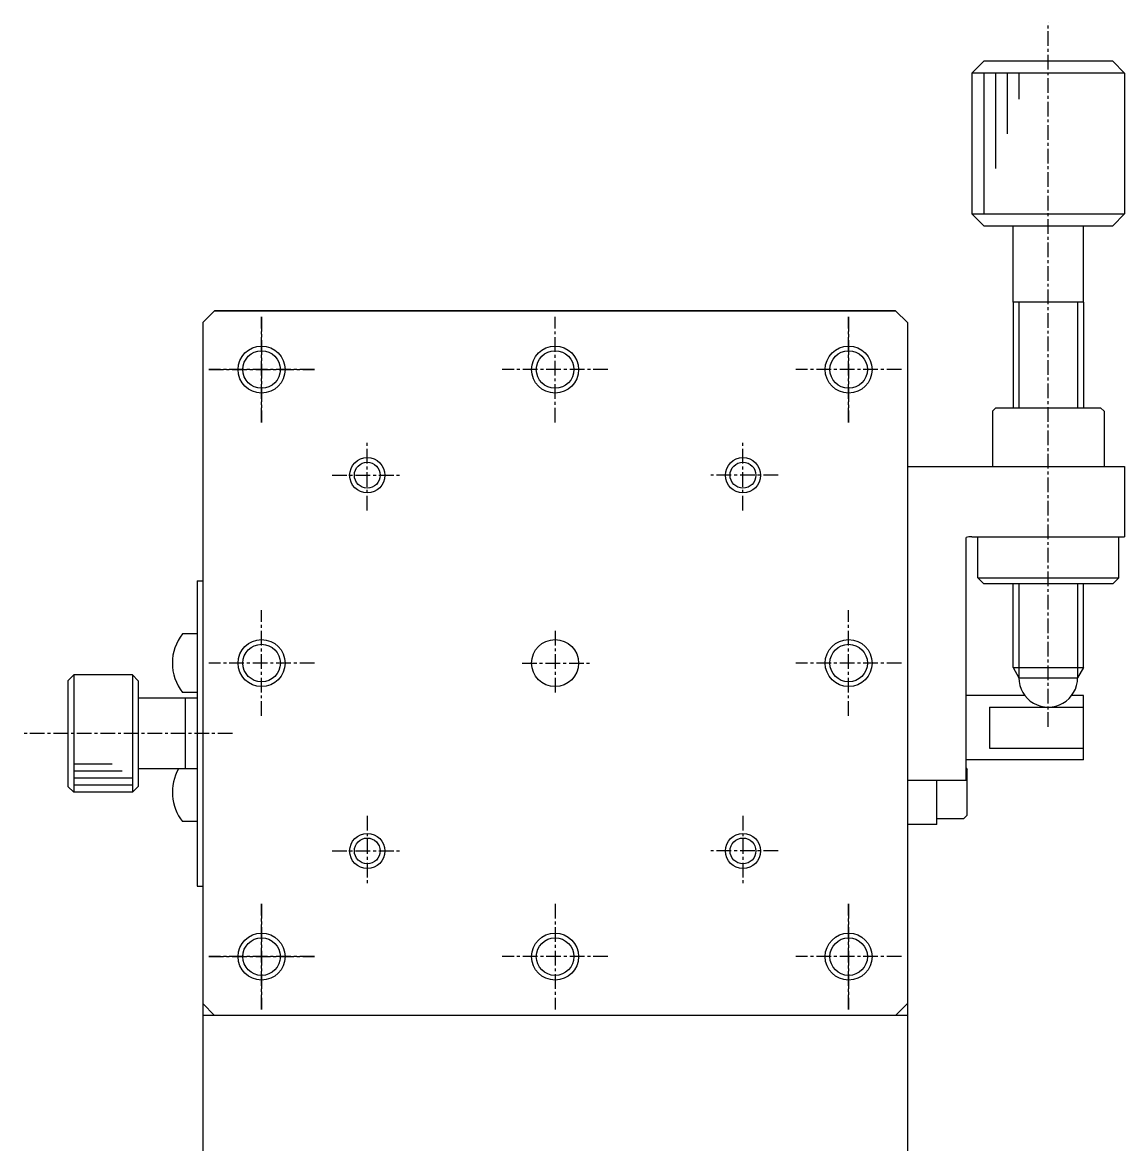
# Model space of a CAD drawing. Extents: x 431 to 680, y 131 to 323.
# Drawn here: x 430.7 to 524.6, y 226.9 to 322.5 of the extents above; entities that cross this region are included whole.
import ezdxf

# ---------------------------------------------------------------- set-up
doc = ezdxf.new("R2010")
doc.units = 0
doc.linetypes.add('CENTER', pattern=[2, 1.25, -0.25, 0.25, -0.25])
doc.layers.get('0').update_dxf_attribs({"linetype": 'CONTINUOUS'})
doc.layers.add('CENTER', color=1, linetype='CENTER')

msp = doc.modelspace()

# ---------------------------------------------------------------- linework, layer by layer
at = {"color": 7, "linetype": 'CONTINUOUS'}
for p, q in [((512.558, 319.197), (511.558, 318.197)), ((523.558, 319.197), (512.558, 319.197)), ((523.558, 319.197), (524.558, 318.197)), ((524.558, 318.197), (511.558, 318.197)), ((511.558, 318.197), (511.558, 306.197)), ((524.558, 318.197), (524.558, 306.197)), ((512.558, 305.197), (511.558, 306.197)), ((511.558, 306.197), (524.558, 306.197)), ((523.558, 305.197), (524.558, 306.197)), ((512.558, 305.197), (523.558, 305.197)), ((515.058, 298.697), (515.058, 305.197)), ((521.058, 298.697), (521.058, 305.197)), ((515.058, 298.697), (515.058, 289.697)), ((521.058, 298.697), (515.058, 298.697)), ((521.058, 298.697), (521.058, 289.697)), ((447.058, 297.947), (446.058, 296.947)), ((446.058, 296.947), (447.058, 297.947)), ((447.058, 297.947), (505.058, 297.947)), ((505.058, 297.947), (447.058, 297.947)), ((505.058, 297.947), (506.058, 296.947)), ((505.058, 297.947), (506.058, 296.947)), ((446.058, 296.947), (446.058, 238.947)), ((446.058, 296.947), (446.058, 213.947)), ((506.058, 296.947), (506.058, 238.947)), ((506.058, 296.947), (506.058, 213.947)), ((513.608, 289.697), (513.308, 289.397)), ((513.608, 289.697), (522.508, 289.697)), ((522.508, 289.697), (522.808, 289.397)), ((513.308, 289.397), (513.308, 284.697)), ((522.808, 289.397), (522.808, 284.697)), ((506.058, 284.697), (524.558, 284.697)), ((524.558, 284.697), (524.558, 278.697)), ((511.058, 257.947), (511.058, 278.656)), ((511.558, 278.697), (524.558, 278.697)), ((512.058, 275.197), (512.058, 278.697)), ((524.058, 275.197), (524.058, 278.697)), ((445.558, 274.947), (445.558, 248.947)), ((445.558, 274.947), (446.058, 274.947)), ((512.558, 274.697), (512.058, 275.197)), ((512.058, 275.197), (524.058, 275.197)), ((523.558, 274.697), (512.558, 274.697)), ((515.058, 267.564), (515.058, 274.697)), ((521.058, 267.564), (521.058, 274.697)), ((523.558, 274.697), (524.058, 275.197)), ((445.558, 270.447), (444.335, 270.447)), ((434.558, 266.447), (435.058, 266.947)), ((435.058, 266.947), (435.058, 256.947)), ((440.058, 266.947), (435.058, 266.947)), ((440.058, 266.947), (440.058, 256.947)), ((440.058, 266.947), (440.558, 266.447)), ((515.058, 267.564), (515.558, 266.697)), ((515.058, 267.564), (521.058, 267.564)), ((515.558, 266.697), (520.558, 266.697)), ((521.058, 267.564), (520.558, 266.697)), ((434.558, 266.447), (434.558, 257.447)), ((440.558, 266.447), (440.558, 257.447)), ((445.558, 264.947), (440.558, 264.947)), ((445.558, 265.447), (444.335, 265.447)), ((444.558, 264.947), (444.558, 258.947)), ((516.058, 265.197), (511.058, 265.197)), ((521.058, 265.197), (520.058, 265.197)), ((521.058, 259.697), (521.058, 265.197)), ((513.058, 264.197), (513.058, 260.697)), ((513.058, 264.197), (521.058, 264.197)), ((513.058, 260.697), (521.058, 260.697)), ((521.058, 259.697), (511.058, 259.697)), ((511.058, 258.997), (511.158, 258.897)), ((445.558, 258.947), (440.558, 258.947)), ((511.158, 254.997), (511.158, 258.897)), ((435.058, 256.947), (434.558, 257.447)), ((440.558, 257.447), (440.058, 256.947)), ((511.058, 257.947), (506.058, 257.947)), ((508.558, 254.197), (508.558, 257.947)), ((440.058, 256.947), (435.058, 256.947)), ((445.558, 254.447), (444.335, 254.447)), ((508.558, 254.697), (510.858, 254.697)), ((511.158, 254.997), (510.858, 254.697)), ((508.558, 254.197), (506.058, 254.197)), ((445.558, 248.947), (446.058, 248.947)), ((446.058, 238.947), (447.058, 237.947)), ((505.058, 237.947), (506.058, 238.947)), ((506.058, 237.947), (446.058, 237.947)), ((505.058, 237.947), (447.058, 237.947))]:
    msp.add_line(p, q, dxfattribs=at)
at = {"color": 3, "linetype": 'CONTINUOUS'}
for p, q in [((512.558, 318.197), (512.558, 306.197)), ((513.558, 318.197), (513.558, 310.081)), ((514.558, 318.197), (514.558, 313.027)), ((515.558, 318.197), (515.558, 315.963)), ((515.558, 298.697), (515.558, 289.697)), ((520.558, 298.697), (520.558, 289.697)), ((515.558, 274.697), (515.558, 266.697)), ((520.558, 274.697), (520.558, 266.697)), ((438.324, 259.347), (435.058, 259.347)), ((439.194, 258.747), (435.058, 258.747)), ((440.058, 258.147), (435.058, 258.147)), ((440.058, 257.547), (435.058, 257.547))]:
    msp.add_line(p, q, dxfattribs=at)
at = {"color": 1, "linetype": 'CENTER'}
msp.add_line((476.058, 270.701), (476.058, 265.296), dxfattribs=at)
at = {"color": 3, "linetype": 'CONTINUOUS'}
for centre, radius in [((451.058, 292.947), 2), ((476.058, 292.947), 2), ((501.058, 292.947), 2), ((460.058, 283.947), 1.5), ((492.058, 283.947), 1.5), ((451.058, 267.947), 2), ((501.058, 267.947), 2), ((501.058, 267.947), 1.6), ((460.058, 251.947), 1.5), ((492.058, 251.947), 1.5), ((451.058, 242.947), 2), ((476.058, 242.947), 2), ((501.058, 242.947), 2), ((501.058, 242.947), 1.6)]:
    msp.add_circle(centre, radius, dxfattribs=at)
at = {"color": 7, "linetype": 'CONTINUOUS'}
for centre, radius in [((451.058, 292.947), 1.6), ((476.058, 292.947), 1.6), ((501.058, 292.947), 1.6), ((460.058, 283.947), 1.1), ((492.058, 283.947), 1.1), ((451.058, 267.947), 1.6), ((476.058, 267.947), 2), ((460.058, 251.947), 1.1), ((492.058, 251.947), 1.1), ((451.058, 242.947), 1.6), ((476.058, 242.947), 1.6)]:
    msp.add_circle(centre, radius, dxfattribs=at)
for centre, radius, start, end in [((511.558, 275.697), 3, 90, 99.59407), ((447.458, 267.947), 4, 141.31781, 218.68219), ((518.058, 266.697), 2.5, 179.99998, 0), ((447.458, 256.947), 4, 149.99998, 218.68219)]:
    msp.add_arc(centre, radius, start, end, dxfattribs=at)
at = {"layer": 'CENTER', "color": 1, "linetype": 'CENTER'}
for p, q in [((518.058, 262.505), (518.058, 322.508)), ((451.058, 288.447), (451.058, 297.447)), ((451.058, 297.447), (451.058, 288.447)), ((476.058, 288.447), (476.058, 297.447)), ((501.058, 288.447), (501.058, 297.447)), ((501.058, 297.447), (501.058, 288.447)), ((455.558, 292.947), (446.558, 292.947)), ((446.558, 292.947), (455.558, 292.947)), ((480.558, 292.947), (471.558, 292.947)), ((505.558, 292.947), (496.558, 292.947)), ((505.558, 292.947), (496.558, 292.947)), ((460.058, 280.947), (460.058, 286.947)), ((492.058, 280.947), (492.058, 286.947)), ((457.058, 283.947), (463.058, 283.947)), ((495.058, 283.947), (489.058, 283.947)), ((451.058, 263.447), (451.058, 272.447)), ((501.058, 263.447), (501.058, 272.447)), ((455.558, 267.947), (446.558, 267.947)), ((473.241, 267.947), (479.192, 267.947)), ((505.558, 267.947), (496.558, 267.947)), ((448.582, 261.947), (430.69, 261.947)), ((460.058, 254.947), (460.058, 248.947)), ((492.058, 254.947), (492.058, 248.947)), ((457.058, 251.947), (463.058, 251.947)), ((495.058, 251.947), (489.058, 251.947)), ((451.058, 238.447), (451.058, 247.447)), ((451.058, 247.447), (451.058, 238.447)), ((476.058, 247.447), (476.058, 238.447)), ((501.058, 238.447), (501.058, 247.447)), ((501.058, 247.447), (501.058, 238.447)), ((455.558, 242.947), (446.558, 242.947)), ((446.558, 242.947), (455.558, 242.947)), ((480.558, 242.947), (471.558, 242.947)), ((505.558, 242.947), (496.558, 242.947)), ((505.558, 242.947), (496.558, 242.947))]:
    msp.add_line(p, q, dxfattribs=at)

doc.saveas('drawing.dxf')
